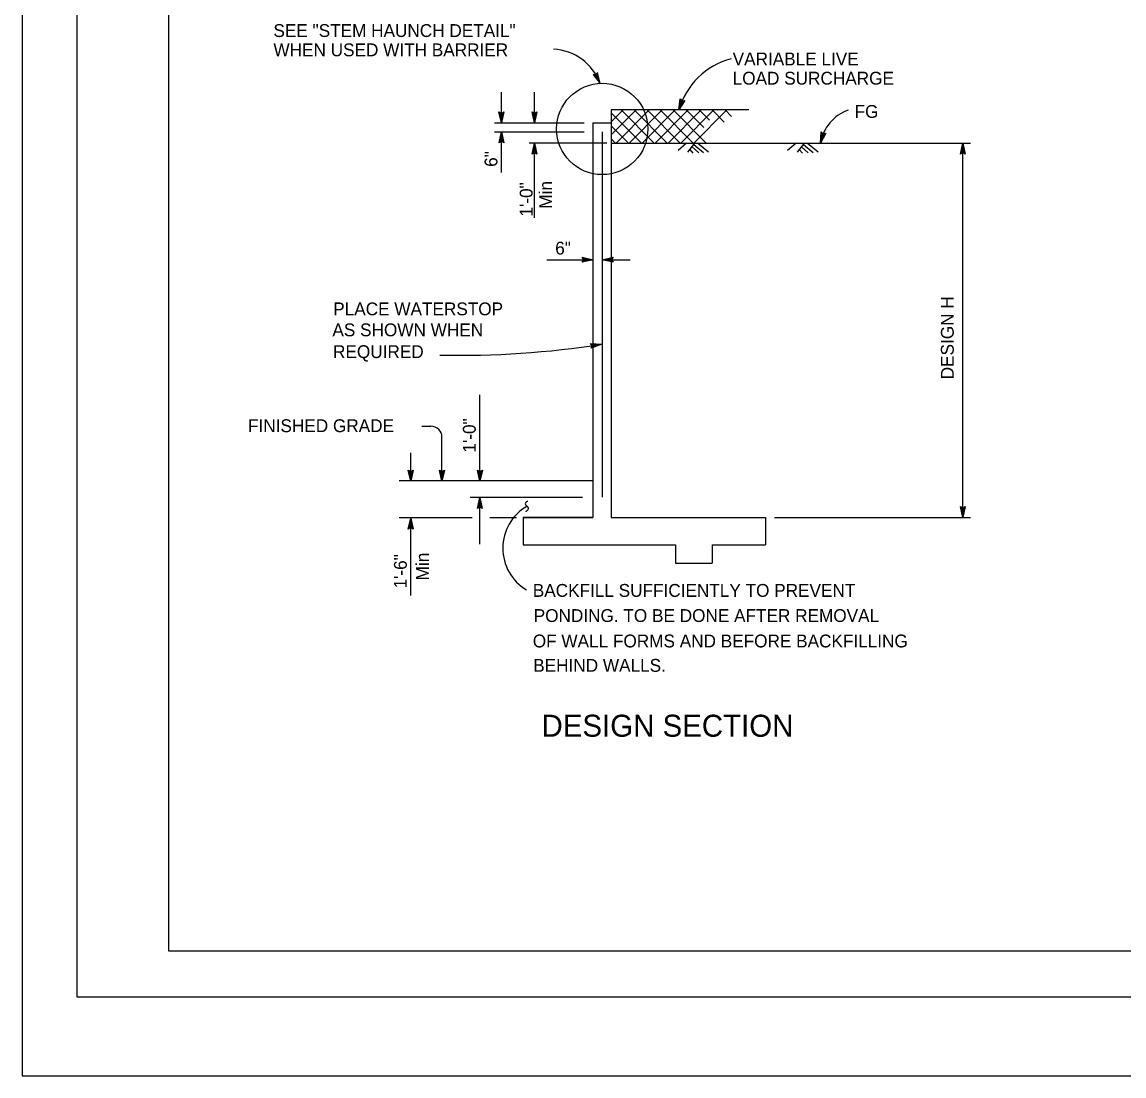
# Model space of a CAD drawing. Extents: x -894 to 866, y -472 to 714.
# Drawn here: x -894 to -293, y -472 to 102 of the extents above; entities that cross this region are included whole.
import ezdxf

# ---------------------------------------------------------------- set-up
doc = ezdxf.new("R2010")
doc.units = 0
for name, color, linetype in [('border_PLOTTING-ELEMENTS', 7, 'Continuous'), ('border_rw_22x34_Cut_Lines', 7, 'Continuous'), ('border_SHEET', 7, 'Continuous'), ('pp_PRESENTATION', 7, 'Continuous'), ('rd_PROFILE-OG', 7, 'Continuous'), ('str_Concrete-A', 7, 'Continuous'), ('str_Hatching-A', 7, 'Continuous'), ('str_Misc-Steel-A', 7, 'Continuous'), ('str_Text-A', 7, 'Continuous')]:
    doc.layers.add(name, color=color, linetype=linetype)

msp = doc.modelspace()

# ---------------------------------------------------------------- linework, layer by layer
at = {"layer": 'border_PLOTTING-ELEMENTS'}
for points in [[(-894.04, -472.43), (865.96, -472.43), (865.96, 713.57), (-894.04, 713.57)], [(-864.04, 670.57), (835.96, 670.57), (835.96, -429.43), (-864.04, -429.43)]]:
    msp.add_lwpolyline(points, close=True, dxfattribs=at)
at = {"layer": 'border_rw_22x34_Cut_Lines'}
msp.add_lwpolyline([(-864.04, 670.57), (835.96, 670.57), (835.96, -429.43), (-864.04, -429.43)], close=True, dxfattribs=at)
at = {"layer": 'border_SHEET'}
for p, q in [((-814.04, -404.43), (-814.04, 645.57)), ((810.96, -404.43), (-814.04, -404.43))]:
    msp.add_line(p, q, dxfattribs=at)
at = {"layer": 'pp_PRESENTATION'}
msp.add_circle((-577.81, 43.65), 24.88, dxfattribs=at)
at = {"layer": 'rd_PROFILE-OG'}
for p, q in [((-572.88, 35.99), (-377.12, 35.99)), ((-531.84, 35.96), (-536.48, 31.84)), ((-527.45, 35.93), (-531.27, 31.07)), ((-530.05, 32.46), (-528.38, 30.41)), ((-528.78, 33.86), (-525.21, 30.6)), ((-527.83, 35.2), (-522.59, 30.89)), ((-525.67, 35.91), (-519.81, 31.09)), ((-472.16, 35.96), (-476.79, 31.84)), ((-467.76, 35.93), (-471.58, 31.07)), ((-470.37, 32.46), (-468.69, 30.41)), ((-469.1, 33.86), (-465.52, 30.6)), ((-468.14, 35.2), (-462.9, 30.89)), ((-465.98, 35.91), (-460.12, 31.09)), ((-688.47, -148.01), (-582.88, -148.01))]:
    msp.add_line(p, q, dxfattribs=at)
at = {"layer": 'str_Concrete-A'}
for p, q in [((-582.88, 46.99), (-582.88, -168.01)), ((-582.88, 46.99), (-572.88, 46.99)), ((-572.88, 36.11), (-572.88, -168.01)), ((-620.88, -167.91), (-582.88, -167.91)), ((-620.88, -168.01), (-620.88, -183.01)), ((-620.88, -168.01), (-582.88, -168.01)), ((-572.88, -168.01), (-488.88, -168.01)), ((-488.88, -168.01), (-488.88, -183.01)), ((-620.88, -183.01), (-537.88, -183.01)), ((-537.88, -183.01), (-537.88, -193.01)), ((-517.88, -183.01), (-517.88, -193.01)), ((-517.88, -183.01), (-488.88, -183.01)), ((-537.88, -193.01), (-517.88, -193.01))]:
    msp.add_line(p, q, dxfattribs=at)
at = {"layer": 'str_Hatching-A'}
for p, q in [((-497.88, 53.99), (-572.88, 53.99)), ((-572.88, 53.99), (-572.88, 35.99)), ((-497.88, 53.99), (-572.88, 53.99)), ((-497.88, 53.99), (-572.88, 53.99)), ((-572.88, 47.49), (-566.37, 53.99)), ((-572.88, 40.42), (-559.3, 53.99)), ((-556.48, 35.99), (-572.88, 52.39)), ((-570.23, 35.99), (-552.23, 53.99)), ((-549.41, 35.99), (-567.41, 53.99)), ((-563.16, 35.99), (-545.16, 53.99)), ((-542.33, 35.99), (-560.33, 53.99)), ((-556.09, 35.99), (-538.09, 53.99)), ((-535.26, 35.99), (-553.26, 53.99)), ((-549.02, 35.99), (-531.02, 53.99)), ((-528.19, 35.99), (-546.19, 53.99)), ((-541.95, 35.99), (-523.95, 53.99)), ((-521.12, 35.99), (-539.12, 53.99)), ((-534.88, 35.99), (-516.88, 53.99)), ((-522.45, 44.39), (-532.05, 53.99)), ((-527.81, 35.99), (-509.81, 53.99)), ((-519.4, 48.41), (-524.98, 53.99)), ((-511.29, 47.37), (-517.91, 53.99)), ((-507.32, 50.48), (-510.84, 53.99)), ((-563.55, 35.99), (-572.88, 45.32)), ((-570.62, 35.99), (-572.88, 38.25))]:
    msp.add_line(p, q, dxfattribs=at)
at = {"layer": 'str_Misc-Steel-A'}
msp.add_line((-577.88, 42.14), (-577.88, -157.01), dxfattribs=at)
at = {"layer": 'str_Text-A'}
for p, q in [((-581.23, 73.21), (-582.78, 73.36)), ((-582.78, 73.36), (-582.78, 73.36)), ((-582.78, 73.36), (-579.01, 68.5)), ((-582.37, 73.32), (-579.6, 69.75)), ((-581.94, 73.26), (-580.19, 71)), ((-581.55, 73.25), (-580.78, 72.25)), ((-580.36, 74.5), (-581.23, 73.21)), ((-580.78, 72.25), (-581.05, 73.46)), ((-580.19, 71), (-580.83, 73.82)), ((-579.6, 69.76), (-580.59, 74.13)), ((-579.01, 68.5), (-580.36, 74.5)), ((-580.36, 74.5), (-580.36, 74.5)), ((-579.01, 68.5), (-579.01, 68.5)), ((-632.7, 46.99), (-632.7, 63.75)), ((-614.72, 46.99), (-614.72, 63.75)), ((-536.09, 53.99), (-535.28, 60.09)), ((-535.28, 60.09), (-535.28, 60.09)), ((-535.28, 60.09), (-534.31, 58.88)), ((-532.77, 59.17), (-536.09, 53.99)), ((-535.61, 55.3), (-535.02, 59.74)), ((-533.18, 59.09), (-535.61, 55.29)), ((-535.14, 56.59), (-534.76, 59.46)), ((-533.6, 58.99), (-535.14, 56.59)), ((-534.67, 57.89), (-534.5, 59.11)), ((-533.99, 58.95), (-534.67, 57.89)), ((-534.31, 58.88), (-532.77, 59.17)), ((-532.77, 59.17), (-532.77, 59.17)), ((-632.74, 46.92), (-634.07, 52.92)), ((-634.07, 52.92), (-634.07, 52.92)), ((-634.07, 52.92), (-632.74, 52.12)), ((-632.75, 48.31), (-633.71, 52.68)), ((-632.74, 49.68), (-633.37, 52.51)), ((-632.74, 51.06), (-633.01, 52.27)), ((-632.74, 52.12), (-631.4, 52.92)), ((-631.4, 52.92), (-632.74, 46.92)), ((-631.76, 52.7), (-632.74, 48.3)), ((-632.12, 52.47), (-632.74, 49.68)), ((-632.47, 52.29), (-632.74, 51.06)), ((-631.4, 52.92), (-631.4, 52.92)), ((-614.72, 46.97), (-616.05, 52.97)), ((-616.05, 52.97), (-616.05, 52.97)), ((-616.05, 52.97), (-614.72, 52.17)), ((-614.72, 48.36), (-615.69, 52.74)), ((-614.72, 49.74), (-615.34, 52.56)), ((-614.72, 51.12), (-614.98, 52.33)), ((-614.72, 52.17), (-613.38, 52.97)), ((-613.38, 52.97), (-614.72, 46.97)), ((-613.74, 52.76), (-614.72, 48.35)), ((-614.1, 52.52), (-614.72, 49.74)), ((-614.44, 52.35), (-614.72, 51.12)), ((-613.38, 52.97), (-613.38, 52.97)), ((-536.09, 53.99), (-536.09, 53.99)), ((-636.55, 46.99), (-587.72, 46.99)), ((-636.55, 42.14), (-587.72, 42.14)), ((-634.04, 36.14), (-632.7, 42.14)), ((-632.74, 46.92), (-632.74, 46.92)), ((-632.7, 19.84), (-632.7, 42.14)), ((-632.7, 42.14), (-632.7, 42.14)), ((-632.7, 42.14), (-631.37, 36.14)), ((-614.72, 46.97), (-614.72, 46.97)), ((-458.79, 35.99), (-458.43, 42.13)), ((-458.43, 42.13), (-458.43, 42.13)), ((-458.43, 42.13), (-457.37, 41)), ((-632.7, 36.94), (-634.04, 36.14)), ((-634.04, 36.14), (-634.04, 36.14)), ((-633.69, 36.36), (-632.7, 40.76)), ((-633.33, 36.59), (-632.7, 39.38)), ((-632.98, 36.77), (-632.71, 37.99)), ((-632.71, 37.99), (-632.44, 36.79)), ((-632.7, 40.75), (-631.73, 36.37)), ((-632.7, 39.38), (-632.08, 36.55)), ((-631.37, 36.14), (-632.7, 36.94)), ((-631.37, 36.14), (-631.37, 36.14)), ((-617.61, 36.11), (-575.3, 36.11)), ((-455.86, 41.4), (-458.79, 35.99)), ((-458.41, 37.33), (-458.15, 41.8)), ((-456.26, 41.29), (-458.41, 37.32)), ((-458.03, 38.65), (-457.87, 41.54)), ((-456.67, 41.16), (-458.03, 38.65)), ((-457.65, 39.98), (-457.58, 41.22)), ((-457.06, 41.09), (-457.65, 39.98)), ((-457.37, 41), (-455.86, 41.4)), ((-455.86, 41.4), (-455.86, 41.4)), ((-616.06, 29.9), (-614.72, 35.9)), ((-614.72, 30.7), (-616.06, 29.9)), ((-615.7, 30.12), (-614.72, 34.52)), ((-615.34, 30.36), (-614.72, 33.14)), ((-615, 30.53), (-614.72, 31.76)), ((-614.72, 35.9), (-614.72, 35.9)), ((-614.72, 35.9), (-613.39, 29.9)), ((-614.72, -4.74), (-614.72, 35.63)), ((-614.72, 34.51), (-613.75, 30.14)), ((-614.72, 33.14), (-614.1, 30.32)), ((-614.72, 31.76), (-614.46, 30.55)), ((-613.39, 29.9), (-614.72, 30.7)), ((-458.79, 35.99), (-458.79, 35.99)), ((-382.59, 29.96), (-381.25, 35.96)), ((-381.25, 30.76), (-382.59, 29.96)), ((-382.24, 30.17), (-381.25, 34.58)), ((-381.88, 30.41), (-381.25, 33.19)), ((-381.53, 30.58), (-381.25, 31.81)), ((-381.25, -168.01), (-381.25, 35.96)), ((-381.25, 35.96), (-381.25, 35.96)), ((-381.25, 35.96), (-379.92, 29.96)), ((-381.25, 34.57), (-380.28, 30.19)), ((-381.25, 33.19), (-380.63, 30.37)), ((-381.25, 31.81), (-380.99, 30.6)), ((-379.92, 29.96), (-381.25, 30.76)), ((-616.06, 29.9), (-616.06, 29.9)), ((-613.39, 29.9), (-613.39, 29.9)), ((-382.59, 29.96), (-382.59, 29.96)), ((-379.92, 29.96), (-379.92, 29.96)), ((-608.04, -27.6), (-582.66, -27.6)), ((-587.86, -27.6), (-588.66, -26.26)), ((-588.66, -26.26), (-588.66, -26.26)), ((-588.66, -26.26), (-582.66, -27.6)), ((-582.66, -27.6), (-588.66, -28.93)), ((-588.66, -28.93), (-587.86, -27.6)), ((-588.66, -28.93), (-588.66, -28.93)), ((-588.45, -26.62), (-584.04, -27.6)), ((-584.05, -27.61), (-588.43, -28.57)), ((-585.43, -27.6), (-588.25, -28.23)), ((-588.21, -26.98), (-585.43, -27.6)), ((-588.04, -27.33), (-586.81, -27.6)), ((-586.81, -27.6), (-588.02, -27.87)), ((-582.66, -27.6), (-582.66, -27.6)), ((-577.88, -27.6), (-571.88, -26.27)), ((-571.88, -28.94), (-577.88, -27.6)), ((-577.88, -27.6), (-577.88, -27.6)), ((-577.88, -27.6), (-562.53, -27.6)), ((-572.09, -28.59), (-576.5, -27.6)), ((-576.49, -27.6), (-572.11, -26.63)), ((-575.11, -27.61), (-572.29, -26.98)), ((-572.33, -28.23), (-575.11, -27.61)), ((-573.73, -27.61), (-572.52, -27.34)), ((-572.5, -27.88), (-573.73, -27.61)), ((-571.88, -26.27), (-572.68, -27.6)), ((-572.68, -27.6), (-571.88, -28.94)), ((-571.88, -26.27), (-571.88, -26.27)), ((-571.88, -28.94), (-571.88, -28.94)), ((-583.2, -74.47), (-584.2, -73.27)), ((-584.2, -73.27), (-584.2, -73.27)), ((-584.2, -73.27), (-578.06, -73.67)), ((-583.93, -73.58), (-579.43, -73.88)), ((-578.06, -73.67), (-583.79, -75.9)), ((-583.79, -75.9), (-583.2, -74.47)), ((-583.79, -75.9), (-583.79, -75.9)), ((-583.64, -73.9), (-580.79, -74.09)), ((-579.44, -73.88), (-583.61, -75.51)), ((-580.79, -74.09), (-583.49, -75.14)), ((-583.41, -74.22), (-582.16, -74.3)), ((-582.16, -74.3), (-583.31, -74.75)), ((-578.06, -73.67), (-578.06, -73.67)), ((-644.49, -148.21), (-644.49, -101.23)), ((-676.06, -118.32), (-671.16, -118.32)), ((-665.16, -148.21), (-665.16, -124.32)), ((-682.17, -148.21), (-682.17, -132.87)), ((-682.17, -148.21), (-683.49, -142.21)), ((-683.49, -142.21), (-683.49, -142.21)), ((-683.49, -142.21), (-682.17, -143.01)), ((-682.17, -146.82), (-683.14, -142.44)), ((-682.16, -145.44), (-682.79, -142.62)), ((-682.16, -144.06), (-682.43, -142.85)), ((-682.17, -143.01), (-680.82, -142.21)), ((-680.82, -142.21), (-682.17, -148.21)), ((-681.18, -142.42), (-682.16, -146.83)), ((-681.54, -142.66), (-682.16, -145.44)), ((-681.89, -142.83), (-682.16, -144.06)), ((-680.82, -142.21), (-680.82, -142.21)), ((-665.16, -148.21), (-666.49, -142.21)), ((-666.49, -142.21), (-666.49, -142.21)), ((-666.49, -142.21), (-665.16, -143.01)), ((-665.16, -146.82), (-666.13, -142.44)), ((-665.16, -145.44), (-665.78, -142.62)), ((-665.16, -144.06), (-665.42, -142.85)), ((-665.16, -143.01), (-663.82, -142.21)), ((-663.82, -142.21), (-665.16, -148.21)), ((-664.18, -142.42), (-665.16, -146.83)), ((-664.53, -142.66), (-665.16, -145.44)), ((-664.88, -142.83), (-665.16, -144.06)), ((-663.82, -142.21), (-663.82, -142.21)), ((-644.49, -148.21), (-645.82, -142.21)), ((-645.82, -142.21), (-645.82, -142.21)), ((-645.82, -142.21), (-644.49, -143.01)), ((-644.5, -146.82), (-645.46, -142.44)), ((-644.49, -145.44), (-645.12, -142.62)), ((-644.49, -144.06), (-644.76, -142.85)), ((-644.49, -143.01), (-643.15, -142.21)), ((-643.15, -142.21), (-644.49, -148.21)), ((-643.51, -142.42), (-644.49, -146.83)), ((-643.87, -142.66), (-644.49, -145.44)), ((-644.22, -142.83), (-644.49, -144.06)), ((-643.15, -142.21), (-643.15, -142.21)), ((-682.17, -148.21), (-682.17, -148.21)), ((-665.16, -148.21), (-665.16, -148.21)), ((-644.49, -148.21), (-644.49, -148.21)), ((-649.83, -157.01), (-588.5, -157.01)), ((-645.83, -163.13), (-644.49, -157.13)), ((-645.48, -162.91), (-644.49, -158.51)), ((-645.12, -162.68), (-644.5, -159.89)), ((-644.77, -162.5), (-644.5, -161.27)), ((-644.5, -159.89), (-643.87, -162.71)), ((-644.5, -161.27), (-644.23, -162.48)), ((-644.49, -182.7), (-644.49, -157.13)), ((-644.49, -157.13), (-644.49, -157.13)), ((-644.49, -157.13), (-643.16, -163.13)), ((-644.49, -158.52), (-643.52, -162.89)), ((-381.25, -168.01), (-382.58, -162.01)), ((-382.58, -162.01), (-382.58, -162.01)), ((-382.58, -162.01), (-381.25, -162.81)), ((-381.25, -162.81), (-379.91, -162.01)), ((-379.91, -162.01), (-381.25, -168.01)), ((-379.91, -162.01), (-379.91, -162.01)), ((-688.47, -168.01), (-648.64, -168.01)), ((-644.49, -162.33), (-645.83, -163.13)), ((-645.83, -163.13), (-645.83, -163.13)), ((-643.16, -163.13), (-644.49, -162.33)), ((-643.16, -163.13), (-643.16, -163.13)), ((-639.13, -168.01), (-624.55, -168.01)), ((-483.82, -168.01), (-377.12, -168.01)), ((-381.26, -166.62), (-382.22, -162.24)), ((-381.25, -165.24), (-381.88, -162.42)), ((-381.25, -163.86), (-381.52, -162.65)), ((-380.27, -162.22), (-381.25, -166.63)), ((-380.63, -162.46), (-381.25, -165.24)), ((-380.97, -162.63), (-381.25, -163.86)), ((-381.25, -168.01), (-381.25, -168.01)), ((-683.5, -174.43), (-682.17, -168.43)), ((-682.17, -173.63), (-683.5, -174.43)), ((-683.15, -174.21), (-682.17, -169.81)), ((-682.79, -173.98), (-682.17, -171.19)), ((-682.44, -173.8), (-682.17, -172.57)), ((-682.17, -210.58), (-682.17, -168.43)), ((-682.17, -168.43), (-682.17, -168.43)), ((-682.17, -168.43), (-680.83, -174.43)), ((-682.17, -171.19), (-681.54, -174.01)), ((-682.17, -172.57), (-681.9, -173.78)), ((-680.83, -174.43), (-682.17, -173.63)), ((-682.16, -169.82), (-681.19, -174.19)), ((-683.5, -174.43), (-683.5, -174.43)), ((-680.84, -174.43), (-680.84, -174.43))]:
    msp.add_line(p, q, dxfattribs=at)
for centre, radius, start, end in [((-605.48, 59.02), 28.08, 19.73662, 87.77857), ((-497.02, 42.63), 40.68, 105.045, 163.7876), ((-436.13, 32.27), 22.95, 109.50381, 170.67251), ((-656.01, 426.58), 506.29, 268.826, 278.85638), ((-671.16, -124.32), 6, 0, 90), ((-605.58, -184.82), 26.43, 120.408, 239.23087)]:
    msp.add_arc(centre, radius, start, end, dxfattribs=at)
msp.add_spline([(-618.37, -159.3), (-619.06, -159.64), (-619.68, -160.13), (-619.68, -161.1), (-619.27, -161.65), (-618.78, -161.99), (-618.23, -162.69), (-618.23, -163.58), (-618.51, -164.14), (-618.92, -164.55), (-619.34, -164.83), (-619.47, -164.97)], degree=3, dxfattribs=at)

# ---------------------------------------------------------------- texts
for s, height, p in [('SEE "STEM HAUNCH DETAIL"', 7, (-757.01, 93.76)), ('WHEN USED WITH BARRIER', 7, (-757.01, 83.26)), ('VARIABLE LIVE', 7, (-506.7, 78.31)), ('LOAD SURCHARGE', 7, (-506.7, 67.81)), ('FG', 7, (-440.25, 49.69)), ('6"', 7, (-603.42, -24.78)), ('PLACE WATERSTOP', 7, (-724.42, -57.91)), ('AS SHOWN WHEN ', 7, (-724.87, -69.34)), ('REQUIRED', 7, (-724.52, -81.22)), ('FINISHED GRADE', 7, (-770.86, -121.58)), ('BACKFILL SUFFICIENTLY TO PREVENT', 7, (-615.65, -211.33)), ('PONDING. TO BE DONE AFTER REMOVAL', 7, (-615.15, -225.04)), ('OF WALL FORMS AND BEFORE BACKFILLING', 7, (-615.65, -238.89)), ('BEHIND WALLS.', 7, (-615.41, -252.19)), ('DESIGN SECTION', 12, (-610.9, -287.57))]:
    msp.add_text(s, height=height, dxfattribs=at).set_placement(p)
for s, p in [('6"', (-634.93, 22.99)), ('1\'-0"', (-615.76, -4.06)), ('Min', (-605.13, 0.2)), ('DESIGN H', (-386.19, -92.79)), ('1\'-0"', (-646.75, -132.7)), ('1\'-6"', (-684.31, -206.76)), ('Min', (-672.31, -202.36))]:
    msp.add_text(s, height=7, rotation=90, dxfattribs=at).set_placement(p)

doc.saveas('drawing.dxf')
